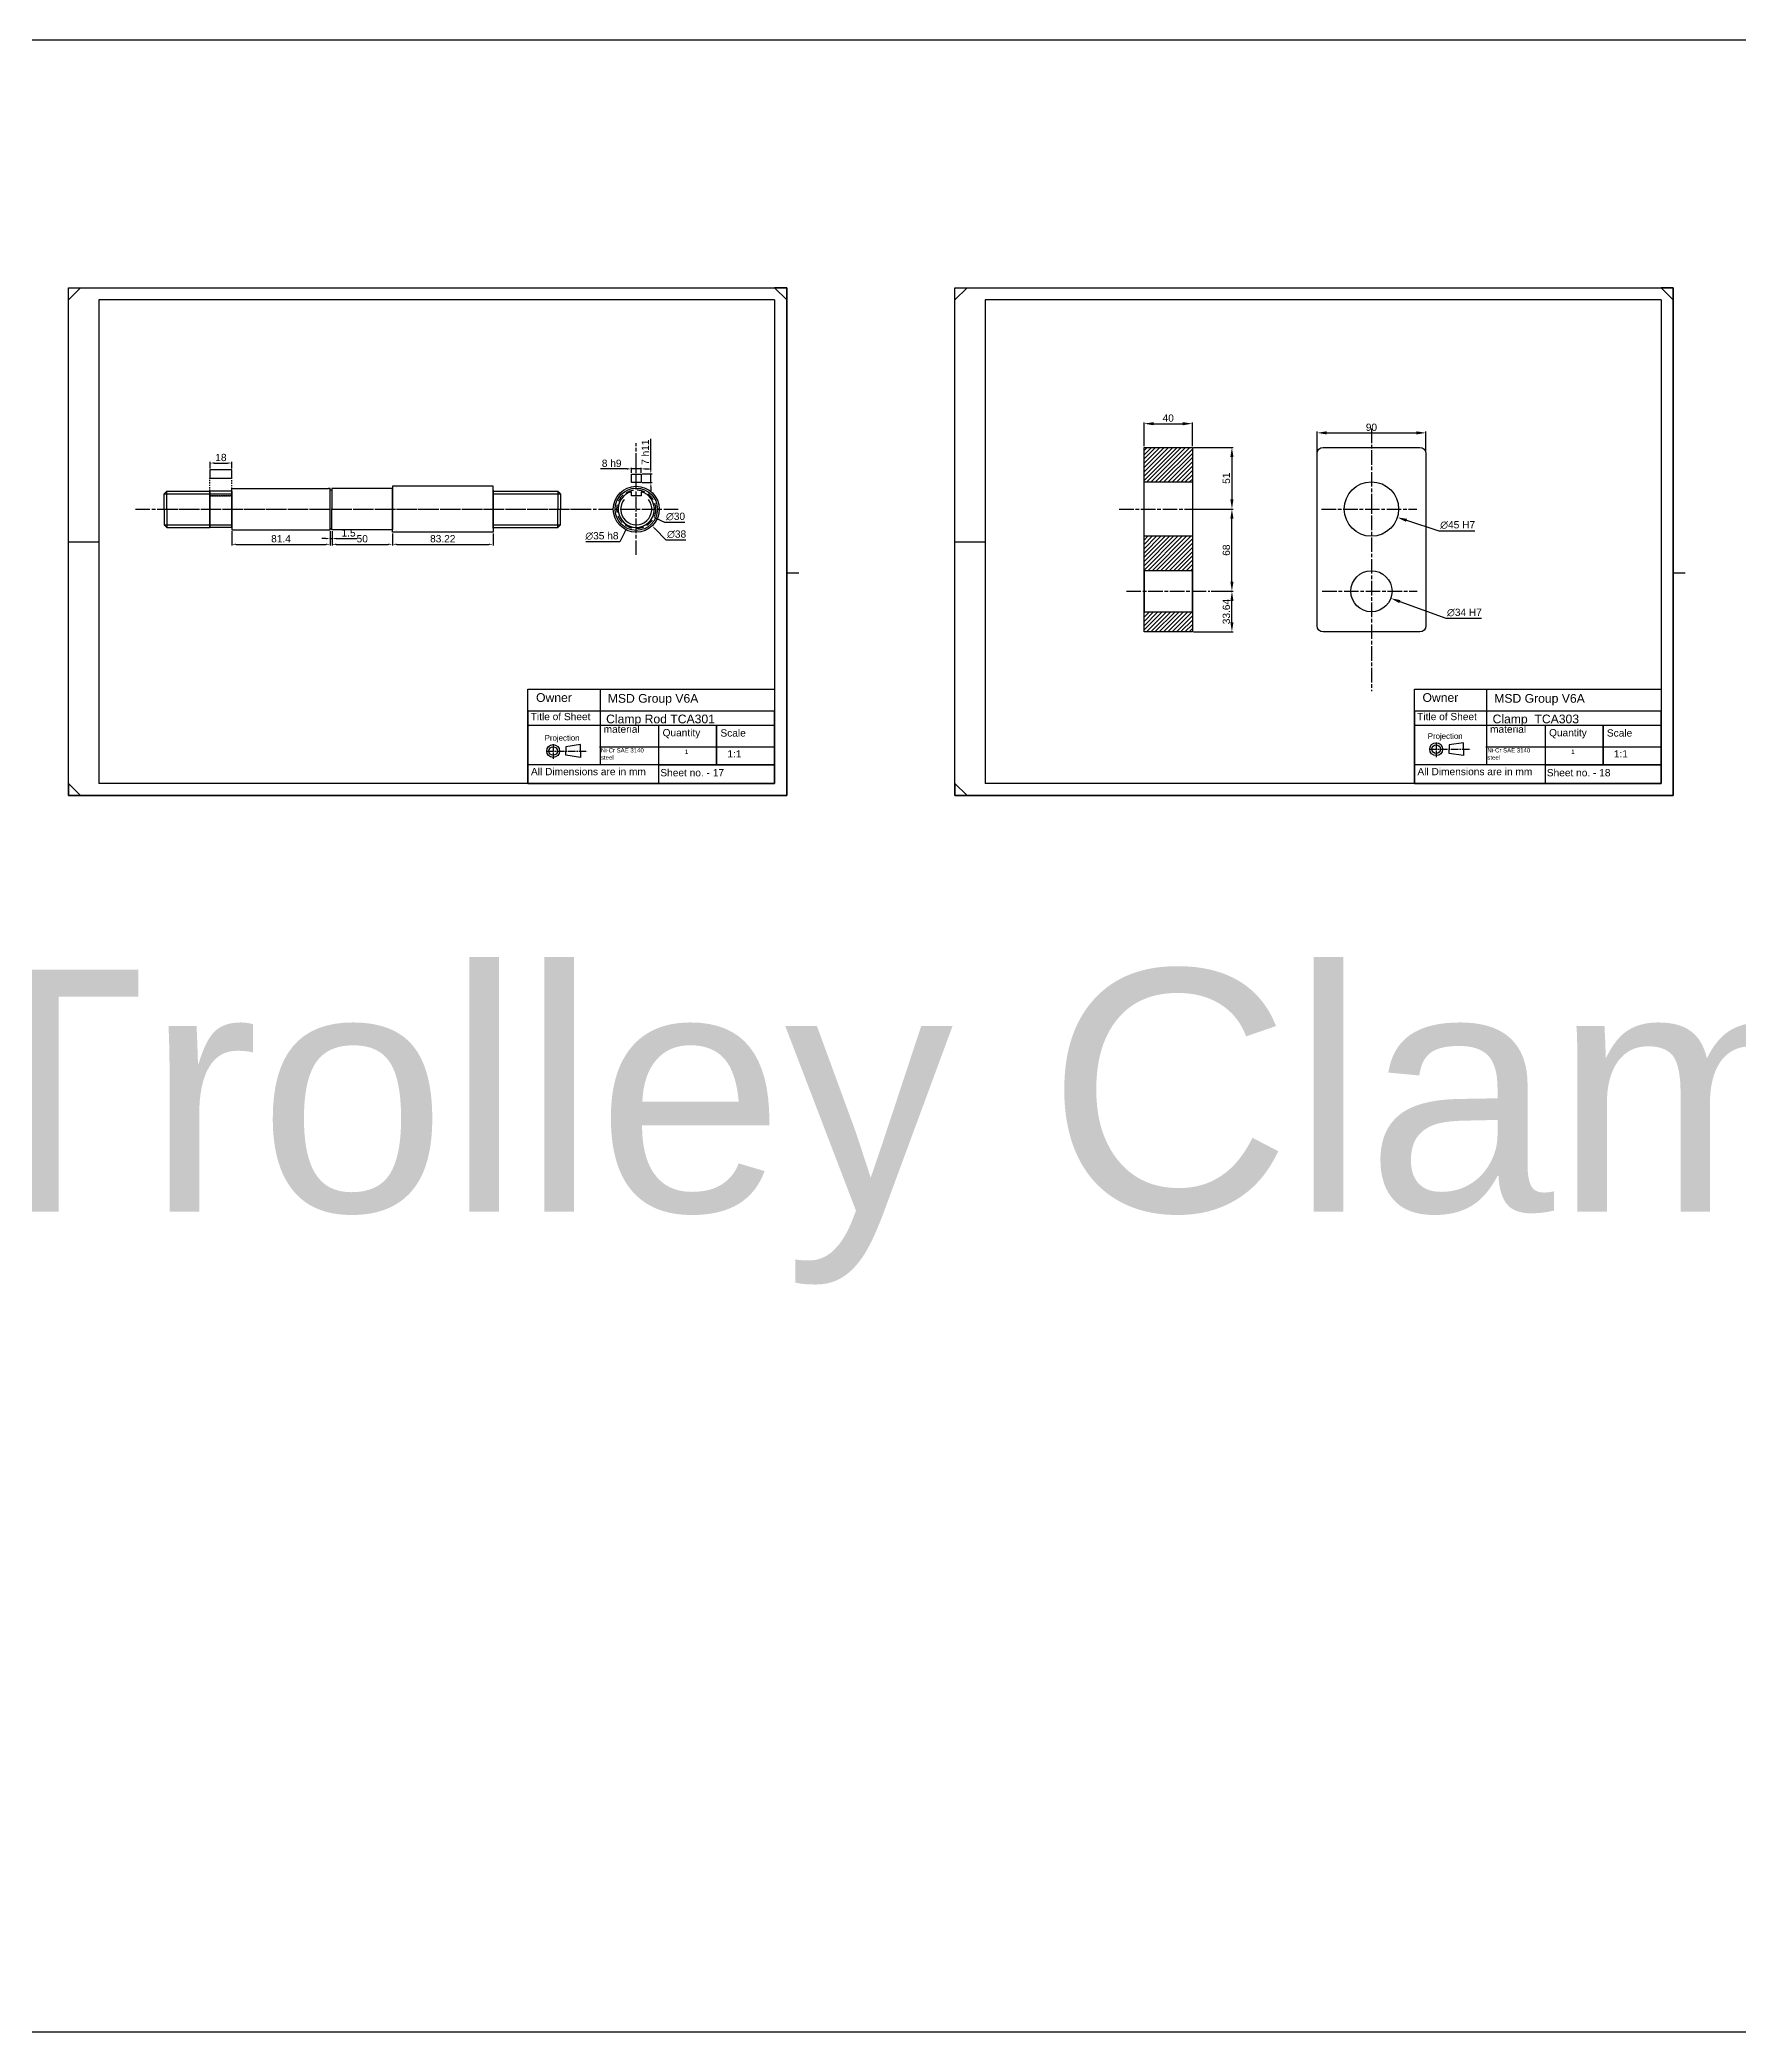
# Model space of a CAD drawing. Header units: millimetres. Extents: x -15074 to 21675, y -7568 to 6574.
# Drawn here: x 1574 to 2979, y -1131 to 517 of the extents above; entities that cross this region are included whole.
import ezdxf

# ---------------------------------------------------------------- set-up
doc = ezdxf.new("R2010")
doc.units = ezdxf.units.MM
for name, pattern in [('AM_ISO08W050', [18, 12, -1.5, 3, -1.5]), ('AM_ISO08W050x2', [9, 6, -0.75, 1.5, -0.75]), ('Dashed', [2, 1, -1]), ('HIDDEN', [9.525, 6.35, -3.175])]:
    doc.linetypes.add(name, pattern=pattern)
for name, color, linetype, lineweight in [('AM_5', 250, 'Continuous', 25), ('AM_7', 142, 'AM_ISO08W050', 25), ('AM_8', 1, 'Continuous', 25)]:
    doc.layers.add(name, color=color, linetype=linetype, lineweight=lineweight)
doc.styles.get("Standard").update_dxf_attribs({"font": 'arial.ttf'})
doc.dimstyles.new('AM_ISO$0', dxfattribs={"dimtxt": 3.5, "dimasz": 3.5, "dimexe": 1, "dimexo": 1, "dimgap": 1.5, "dimtad": 1, "dimdsep": 46, "dimtxsty": 'Standard', "dimcen": 0, "dimclrd": 256, "dimclre": 256, "dimclrt": 250, "dimadec": 0, "dimazin": 2, "dimtp": 0.1, "dimtm": 0.1, "dimtfac": 0.71, "dimtdec": 3, "dimtmove": 0, "dimatfit": 3, "dimfxl": 1, "dimlwd": -1, "dimlwe": -1, "dimarcsym": 1})
doc.dimstyles.new('AM_ISO$3', dxfattribs={"dimtxt": 3.5, "dimasz": 3.5, "dimexe": 1, "dimexo": 1, "dimgap": 1.5, "dimtad": 1, "dimtoh": 1, "dimdsep": 46, "dimtxsty": 'Standard', "dimcen": 0, "dimclrd": 256, "dimclre": 256, "dimclrt": 250, "dimadec": 0, "dimazin": 2, "dimtp": 0.1, "dimtm": 0.1, "dimtfac": 0.71, "dimtdec": 3, "dimtofl": 0, "dimtmove": 0, "dimatfit": 0, "dimfxl": 1, "dimlwd": -1, "dimlwe": -1, "dimarcsym": 1})

# ---------------------------------------------------------------- blocks, each defined once
blk = doc.blocks.new('*D212')
at = {"layer": 'AM_5', "linetype": 'ByBlock', "transparency": 16777216}
for p, q in [((1733.1, 110.7), (1733.1, 98.7)), ((1736.6, 99.7), (1811, 99.7)), ((1814.5, 110.7), (1814.5, 98.7))]:
    blk.add_line(p, q, dxfattribs=at)
at = {"layer": 'AM_5', "transparency": 16777216}
for points in [[(1736.6, 100.3), (1736.6, 99.2), (1733.1, 99.7)], [(1811, 100.3), (1811, 99.2), (1814.5, 99.7)]]:
    blk.add_solid(points, dxfattribs=at)
at = {"layer": 'Defpoints', "color": 0, "transparency": 16777216}
for p in [(1733.1, 111.7), (1814.5, 111.7), (1814.5, 99.7)]:
    blk.add_point(p, dxfattribs=at)
at = {"layer": 'AM_5', "color": 250, "transparency": 16777216, "insert": (1773.8, 104.3), "char_height": 6, "attachment_point": 5}
blk.add_mtext('81.4', dxfattribs=at)
blk = doc.blocks.new('*D213')
at = {"layer": 'AM_5', "linetype": 'ByBlock', "transparency": 16777216}
for p, q in [((1811, 104.5), (1807.5, 104.5)), ((1814.5, 110.7), (1814.5, 103.5)), ((1814.5, 104.5), (1816, 104.5)), ((1816, 110.7), (1816, 103.5)), ((1819.5, 104.5), (1836.4, 104.5))]:
    blk.add_line(p, q, dxfattribs=at)
at = {"layer": 'AM_5', "transparency": 16777216}
for points in [[(1811, 105.1), (1811, 103.9), (1814.5, 104.5)], [(1819.5, 105.1), (1819.5, 103.9), (1816, 104.5)]]:
    blk.add_solid(points, dxfattribs=at)
at = {"layer": 'Defpoints', "color": 0, "transparency": 16777216}
for p in [(1814.5, 111.7), (1816, 111.7), (1816, 104.5)]:
    blk.add_point(p, dxfattribs=at)
at = {"layer": 'AM_5', "color": 250, "transparency": 16777216, "insert": (1829.7, 109.1), "char_height": 6, "attachment_point": 5}
blk.add_mtext('1.5', dxfattribs=at)
blk = doc.blocks.new('*D214')
at = {"layer": 'AM_5', "linetype": 'ByBlock', "transparency": 16777216}
for p, q in [((1816, 110.7), (1816, 98.7)), ((1819.5, 99.7), (1862.5, 99.7)), ((1866, 108.7), (1866, 98.7))]:
    blk.add_line(p, q, dxfattribs=at)
at = {"layer": 'AM_5', "transparency": 16777216}
for points in [[(1819.5, 100.3), (1819.5, 99.2), (1816, 99.7)], [(1862.5, 100.3), (1862.5, 99.2), (1866, 99.7)]]:
    blk.add_solid(points, dxfattribs=at)
at = {"layer": 'Defpoints', "color": 0, "transparency": 16777216}
for p in [(1816, 111.7), (1866, 109.7), (1866, 99.7)]:
    blk.add_point(p, dxfattribs=at)
at = {"layer": 'AM_5', "color": 250, "transparency": 16777216, "insert": (1841, 104.3), "char_height": 6, "attachment_point": 5}
blk.add_mtext('50', dxfattribs=at)
blk = doc.blocks.new('*D215')
at = {"layer": 'AM_5', "linetype": 'ByBlock', "transparency": 16777216}
for p, q in [((1866, 108.7), (1866, 98.7)), ((1869.5, 99.7), (1945.7, 99.7)), ((1949.2, 108.7), (1949.2, 98.7))]:
    blk.add_line(p, q, dxfattribs=at)
at = {"layer": 'AM_5', "transparency": 16777216}
for points in [[(1869.5, 100.3), (1869.5, 99.2), (1866, 99.7)], [(1945.7, 100.3), (1945.7, 99.2), (1949.2, 99.7)]]:
    blk.add_solid(points, dxfattribs=at)
at = {"layer": 'Defpoints', "color": 0, "transparency": 16777216}
for p in [(1866, 109.7), (1949.2, 109.7), (1949.2, 99.7)]:
    blk.add_point(p, dxfattribs=at)
at = {"layer": 'AM_5', "color": 250, "transparency": 16777216, "insert": (1907.6, 104.3), "char_height": 6, "attachment_point": 5}
blk.add_mtext('83.22', dxfattribs=at)
blk = doc.blocks.new('*D216')
at = {"layer": 'AM_5', "linetype": 'ByBlock', "transparency": 16777216}
for p, q in [((1715.1, 162.4), (1715.1, 167.9)), ((1718.6, 166.9), (1729.6, 166.9)), ((1733.1, 162.4), (1733.1, 167.9))]:
    blk.add_line(p, q, dxfattribs=at)
at = {"layer": 'AM_5', "transparency": 16777216}
for points in [[(1718.6, 167.5), (1718.6, 166.4), (1715.1, 166.9)], [(1729.6, 167.5), (1729.6, 166.4), (1733.1, 166.9)]]:
    blk.add_solid(points, dxfattribs=at)
at = {"layer": 'Defpoints', "color": 0, "transparency": 16777216}
for p in [(1733.1, 166.9), (1715.1, 161.4), (1733.1, 161.4)]:
    blk.add_point(p, dxfattribs=at)
at = {"layer": 'AM_5', "color": 250, "transparency": 16777216, "insert": (1724.1, 171.5), "char_height": 6, "attachment_point": 5}
blk.add_mtext('18', dxfattribs=at)
blk = doc.blocks.new('*D217')
at = {"layer": 'AM_5', "linetype": 'ByBlock', "transparency": 16777216}
for p, q in [((2060.1, 162.1), (2038, 162.1)), ((2063.6, 158.9), (2063.6, 163.1)), ((2071.6, 162.1), (2063.6, 162.1)), ((2071.6, 158.9), (2071.6, 163.1)), ((2075.1, 162.1), (2078.6, 162.1))]:
    blk.add_line(p, q, dxfattribs=at)
at = {"layer": 'AM_5', "transparency": 16777216}
for points in [[(2060.1, 162.7), (2060.1, 161.5), (2063.6, 162.1)], [(2075.1, 162.7), (2075.1, 161.5), (2071.6, 162.1)]]:
    blk.add_solid(points, dxfattribs=at)
at = {"layer": 'Defpoints', "color": 0, "transparency": 16777216}
for p in [(2063.6, 157.9), (2071.6, 162.1), (2071.6, 157.9)]:
    blk.add_point(p, dxfattribs=at)
at = {"layer": 'AM_5', "color": 250, "transparency": 16777216, "insert": (2047.3, 166.7), "char_height": 6, "attachment_point": 5}
blk.add_mtext('8{}{\\C250; h9}', dxfattribs=at)
blk = doc.blocks.new('*D218')
at = {"layer": 'AM_5', "linetype": 'ByBlock', "transparency": 16777216}
for p, q in [((2079.7, 161.4), (2079.7, 186.9)), ((2072.6, 157.9), (2080.7, 157.9)), ((2072.6, 150.9), (2080.7, 150.9)), ((2079.7, 150.9), (2079.7, 157.9)), ((2079.7, 147.4), (2079.7, 143.9))]:
    blk.add_line(p, q, dxfattribs=at)
at = {"layer": 'AM_5', "transparency": 16777216}
for points in [[(2079.1, 161.4), (2080.2, 161.4), (2079.7, 157.9)], [(2079.1, 147.4), (2080.2, 147.4), (2079.7, 150.9)]]:
    blk.add_solid(points, dxfattribs=at)
at = {"layer": 'Defpoints', "color": 0, "transparency": 16777216}
for p in [(2071.6, 157.9), (2071.6, 150.9), (2079.7, 157.9)]:
    blk.add_point(p, dxfattribs=at)
at = {"layer": 'AM_5', "color": 250, "transparency": 16777216, "insert": (2075.1, 175.9), "char_height": 6, "attachment_point": 5, "rotation": 90}
blk.add_mtext('7{}{\\C250; h11}', dxfattribs=at)
blk = doc.blocks.new('*D219')
at = {"layer": 'AM_5', "linetype": 'ByBlock', "transparency": 16777216}
for p, q in [((2083.2, 112.5), (2092, 103.3)), ((2092, 103.3), (2108.6, 103.3))]:
    blk.add_line(p, q, dxfattribs=at)
at = {"layer": 'AM_5', "transparency": 16777216}
blk.add_solid([(2083.6, 112.9), (2082.8, 112.1), (2080.8, 115)], dxfattribs=at)
at = {"layer": 'Defpoints', "color": 0, "transparency": 16777216}
for p in [(2054.5, 142.5), (2080.8, 115)]:
    blk.add_point(p, dxfattribs=at)
at = {"layer": 'AM_5', "color": 250, "transparency": 16777216, "insert": (2101, 108), "char_height": 6, "attachment_point": 5}
blk.add_mtext('∅38', dxfattribs=at)
blk = doc.blocks.new('*D220')
at = {"layer": 'AM_5', "linetype": 'ByBlock', "transparency": 16777216}
for p, q in [((2054.1, 101.8), (2025.8, 101.8)), ((2058.2, 110), (2054.1, 101.8))]:
    blk.add_line(p, q, dxfattribs=at)
at = {"layer": 'AM_5', "transparency": 16777216}
blk.add_solid([(2057.6, 110.3), (2058.7, 109.7), (2059.7, 113.1)], dxfattribs=at)
at = {"layer": 'Defpoints', "color": 0, "transparency": 16777216}
for p in [(2075.5, 144.4), (2059.7, 113.1)]:
    blk.add_point(p, dxfattribs=at)
at = {"layer": 'AM_5', "color": 250, "transparency": 16777216, "insert": (2039.2, 106.6), "char_height": 6, "attachment_point": 5}
blk.add_mtext('∅35{}{\\C250; h8}', dxfattribs=at)
blk = doc.blocks.new('*D221')
at = {"layer": 'AM_5', "linetype": 'ByBlock', "transparency": 16777216}
for p, q in [((2084.4, 121), (2091.1, 118)), ((2091.1, 118), (2107.7, 118))]:
    blk.add_line(p, q, dxfattribs=at)
at = {"layer": 'AM_5', "transparency": 16777216}
blk.add_solid([(2084.7, 121.6), (2084.2, 120.5), (2081.3, 122.5)], dxfattribs=at)
at = {"layer": 'Defpoints', "color": 0, "transparency": 16777216}
for p in [(2054, 135), (2081.3, 122.5)]:
    blk.add_point(p, dxfattribs=at)
at = {"layer": 'AM_5', "color": 250, "transparency": 16777216, "insert": (2100.1, 122.7), "char_height": 6, "attachment_point": 5}
blk.add_mtext('∅30', dxfattribs=at)
blk = doc.blocks.new('*D222')
at = {"layer": 'AM_5', "linetype": 'ByBlock', "transparency": 16777216}
for p, q in [((2487.6, 180.9), (2487.6, 200.5)), ((2495.6, 199.5), (2519.6, 199.5)), ((2527.6, 180.9), (2527.6, 200.5))]:
    blk.add_line(p, q, dxfattribs=at)
at = {"layer": 'AM_5', "transparency": 16777216}
for points in [[(2495.6, 200.8), (2495.6, 198.2), (2487.6, 199.5)], [(2519.6, 200.8), (2519.6, 198.2), (2527.6, 199.5)]]:
    blk.add_solid(points, dxfattribs=at)
at = {"layer": 'Defpoints', "color": 0, "transparency": 16777216}
for p in [(2527.6, 199.5), (2487.6, 179.9), (2527.6, 179.9)]:
    blk.add_point(p, dxfattribs=at)
at = {"layer": 'AM_5', "color": 250, "transparency": 16777216, "insert": (2507.6, 204.1), "char_height": 6, "attachment_point": 5}
blk.add_mtext('40', dxfattribs=at)
blk = doc.blocks.new('*D223')
at = {"layer": 'AM_5', "linetype": 'ByBlock', "transparency": 16777216}
for p, q in [((2630.7, 175.9), (2630.7, 192.9)), ((2638.7, 191.9), (2712.7, 191.9)), ((2720.7, 175.9), (2720.7, 192.9))]:
    blk.add_line(p, q, dxfattribs=at)
at = {"layer": 'AM_5', "transparency": 16777216}
for points in [[(2638.7, 193.2), (2638.7, 190.6), (2630.7, 191.9)], [(2712.7, 193.2), (2712.7, 190.6), (2720.7, 191.9)]]:
    blk.add_solid(points, dxfattribs=at)
at = {"layer": 'Defpoints', "color": 0, "transparency": 16777216}
for p in [(2720.7, 191.9), (2630.7, 174.9), (2720.7, 174.9)]:
    blk.add_point(p, dxfattribs=at)
at = {"layer": 'AM_5', "color": 250, "transparency": 16777216, "insert": (2675.7, 196.5), "char_height": 6, "attachment_point": 5}
blk.add_mtext('90', dxfattribs=at)
blk = doc.blocks.new('*D224')
at = {"layer": 'AM_5', "linetype": 'ByBlock', "transparency": 16777216}
for p, q in [((2528.6, 179.9), (2561.3, 179.9)), ((2560.3, 171.9), (2560.3, 136.9)), ((2528.6, 128.9), (2561.3, 128.9))]:
    blk.add_line(p, q, dxfattribs=at)
at = {"layer": 'AM_5', "transparency": 16777216}
for points in [[(2559, 171.9), (2561.6, 171.9), (2560.3, 179.9)], [(2559, 136.9), (2561.6, 136.9), (2560.3, 128.9)]]:
    blk.add_solid(points, dxfattribs=at)
at = {"layer": 'Defpoints', "color": 0, "transparency": 16777216}
for p in [(2527.6, 179.9), (2527.6, 128.9), (2560.3, 128.9)]:
    blk.add_point(p, dxfattribs=at)
at = {"layer": 'AM_5', "color": 250, "transparency": 16777216, "insert": (2555.7, 154.4), "char_height": 6, "attachment_point": 5, "rotation": 90}
blk.add_mtext('51', dxfattribs=at)
blk = doc.blocks.new('*D225')
at = {"layer": 'AM_5', "linetype": 'ByBlock', "transparency": 16777216}
for p, q in [((2528.6, 128.9), (2561.3, 128.9)), ((2560.3, 68.9), (2560.3, 120.9)), ((2543, 60.9), (2561.3, 60.9))]:
    blk.add_line(p, q, dxfattribs=at)
at = {"layer": 'AM_5', "transparency": 16777216}
for points in [[(2559, 120.9), (2561.6, 120.9), (2560.3, 128.9)], [(2559, 68.9), (2561.6, 68.9), (2560.3, 60.9)]]:
    blk.add_solid(points, dxfattribs=at)
at = {"layer": 'Defpoints', "color": 0, "transparency": 16777216}
for p in [(2527.6, 128.9), (2560.3, 128.9), (2542, 60.9)]:
    blk.add_point(p, dxfattribs=at)
at = {"layer": 'AM_5', "color": 250, "transparency": 16777216, "insert": (2555.7, 94.9), "char_height": 6, "attachment_point": 5, "rotation": 90}
blk.add_mtext('68', dxfattribs=at)
blk = doc.blocks.new('*D226')
at = {"layer": 'AM_5', "linetype": 'ByBlock', "transparency": 16777216}
for p, q in [((2543, 60.9), (2561.3, 60.9)), ((2560.3, 35.3), (2560.3, 52.9)), ((2528.6, 27.3), (2561.3, 27.3))]:
    blk.add_line(p, q, dxfattribs=at)
at = {"layer": 'AM_5', "transparency": 16777216}
for points in [[(2559, 52.9), (2561.6, 52.9), (2560.3, 60.9)], [(2559, 35.3), (2561.6, 35.3), (2560.3, 27.3)]]:
    blk.add_solid(points, dxfattribs=at)
at = {"layer": 'Defpoints', "color": 0, "transparency": 16777216}
for p in [(2542, 60.9), (2560.3, 60.9), (2527.6, 27.3)]:
    blk.add_point(p, dxfattribs=at)
at = {"layer": 'AM_5', "color": 250, "transparency": 16777216, "insert": (2555.7, 44.1), "char_height": 6, "attachment_point": 5, "rotation": 90}
blk.add_mtext('33.64', dxfattribs=at)
blk = doc.blocks.new('*D227')
at = {"layer": 'AM_5', "linetype": 'ByBlock', "transparency": 16777216}
for p, q in [((2704.7, 119.6), (2731.4, 111)), ((2731.4, 111), (2761.1, 111))]:
    blk.add_line(p, q, dxfattribs=at)
at = {"layer": 'AM_5', "transparency": 16777216}
blk.add_solid([(2705.1, 120.8), (2704.3, 118.3), (2697.1, 122)], dxfattribs=at)
at = {"layer": 'Defpoints', "color": 0, "transparency": 16777216}
for p in [(2654.3, 135.8), (2697.1, 122)]:
    blk.add_point(p, dxfattribs=at)
at = {"layer": 'AM_5', "color": 250, "transparency": 16777216, "insert": (2747, 115.7), "char_height": 6, "attachment_point": 5}
blk.add_mtext('∅45{}{\\C250; H7}', dxfattribs=at)
blk = doc.blocks.new('*D228')
at = {"layer": 'AM_5', "linetype": 'ByBlock', "transparency": 16777216}
for p, q in [((2699.2, 52.4), (2737.1, 38.6)), ((2737.1, 38.6), (2766.7, 38.6))]:
    blk.add_line(p, q, dxfattribs=at)
at = {"layer": 'AM_5', "transparency": 16777216}
blk.add_solid([(2699.6, 53.6), (2698.7, 51.1), (2691.7, 55.1)], dxfattribs=at)
at = {"layer": 'Defpoints', "color": 0, "transparency": 16777216}
for p in [(2659.7, 66.7), (2691.7, 55.1)]:
    blk.add_point(p, dxfattribs=at)
at = {"layer": 'AM_5', "color": 250, "transparency": 16777216, "insert": (2752.6, 43.3), "char_height": 6, "attachment_point": 5}
blk.add_mtext('∅34{}{\\C250; H7}', dxfattribs=at)

msp = doc.modelspace()

# ---------------------------------------------------------------- hatches: boundary and pattern name
at = {"layer": 'AM_8', "true_color": 0x000000}
h = msp.add_hatch(dxfattribs=at)
h.set_pattern_fill('_U', color=18, scale=2.5, angle=45, style=0, pattern_type=0)
h.set_pattern_definition([(45, (-3312.596, -2373.6624), (-1.767767, 1.767767), [])])
h.paths.add_polyline_path([(2527.591, 106.407), (2487.591, 106.407), (2487.591, 77.907), (2527.591, 77.907)])
h.paths.add_polyline_path([(2527.591, 43.907), (2487.591, 43.907), (2487.591, 27.349), (2527.591, 27.349)])
h.paths.add_polyline_path([(2527.591, 179.907), (2487.591, 179.907), (2487.591, 151.407), (2527.591, 151.407)])

# ---------------------------------------------------------------- linework, layer by layer
for p, q in [((1598.066, 301.846), (1608.066, 311.846)), ((1623.066, 301.846), (1623.066, 291.846)), ((2192.066, 301.846), (2182.066, 311.846)), ((2182.066, 301.846), (2182.066, 291.846)), ((2331.243, 301.846), (2341.243, 311.846)), ((2356.243, 301.846), (2356.243, 291.846)), ((2925.243, 301.846), (2915.243, 311.846)), ((2915.243, 301.846), (2915.243, 291.846)), ((1677.168, 141.599), (1679.289, 143.749)), ((1677.168, 128.749), (1677.168, 141.599)), ((1715.071, 143.279), (1715.071, 128.749)), ((1869.226, 146.373), (1869.226, 146.373)), ((1949.187, 144.373), (1949.187, 128.749)), ((2002.787, 143.749), (2004.987, 141.599)), ((2004.987, 141.599), (2004.987, 128.749)), ((1677.168, 128.749), (1677.168, 115.899)), ((1677.168, 115.899), (1679.289, 113.749)), ((1715.071, 114.219), (1715.071, 128.749)), ((1949.187, 113.125), (1949.187, 128.749)), ((2002.787, 113.749), (2004.987, 115.899)), ((2004.987, 115.899), (2004.987, 128.749)), ((1598.066, 101.846), (1623.066, 101.846)), ((1869.226, 111.125), (1869.226, 111.125)), ((2331.243, 101.846), (2356.243, 101.846)), ((2192.066, 76.246), (2202.066, 76.246)), ((2925.243, 76.246), (2935.243, 76.246)), ((2021.534, -65.904), (2009.505, -67.696)), ((2021.534, -67.696), (2021.534, -65.904)), ((2751.906, -64.394), (2739.877, -66.187)), ((2751.906, -66.187), (2751.906, -64.394)), ((1998.891, -71.233), (1998.891, -71.233)), ((1998.891, -71.233), (1998.891, -71.233)), ((2021.534, -76.562), (2009.505, -74.769)), ((2021.534, -74.769), (2021.534, -76.562)), ((2729.263, -69.723), (2729.263, -69.723)), ((2729.263, -69.723), (2729.263, -69.723)), ((2751.906, -75.052), (2739.877, -73.26)), ((2751.906, -73.26), (2751.906, -75.052)), ((1598.066, -98.154), (1608.066, -108.154)), ((2086.066, -82.554), (2086.066, -98.154)), ((2331.243, -98.154), (2341.243, -108.154)), ((2819.243, -82.554), (2819.243, -98.154))]:
    msp.add_line(p, q)
at = {"linetype": 'Dashed'}
for p, q in [((1715.071, 144.018), (1715.071, 154.365)), ((1733.071, 145.749), (1733.071, 154.365))]:
    msp.add_line(p, q, dxfattribs=at)
at = {"color": 82}
for p, q in [((1677.168, 141.599), (1733.071, 141.599)), ((1949.187, 141.599), (2004.987, 141.599)), ((1677.168, 115.899), (1733.071, 115.899)), ((1949.187, 115.899), (2004.987, 115.899))]:
    msp.add_line(p, q, dxfattribs=at)
for points in [[(606.274, 516.955), (4871.841, 516.955), (4871.841, -1130.825), (606.274, -1130.825)], [(1598.066, 311.846), (2192.066, 311.846), (2192.066, -108.154), (1598.066, -108.154)], [(2331.243, 311.846), (2925.243, 311.846), (2925.243, -108.154), (2331.243, -108.154)], [(2487.591, 179.907), (2527.591, 179.907), (2527.591, 27.269), (2487.591, 27.269)], [(1715.071, 154.365), (1733.071, 154.365), (1733.071, 161.365), (1715.071, 161.365)], [(2063.628, 157.863), (2071.628, 157.863), (2071.628, 150.863), (2063.628, 150.863)], [(2487.591, 151.407), (2527.591, 151.407), (2527.591, 106.407), (2487.591, 106.407)], [(2487.591, 43.907), (2527.591, 43.907), (2527.591, 77.907), (2487.591, 77.907)], [(1978.066, -20.154), (2182.066, -20.154), (2182.066, -98.154), (1978.066, -98.154)], [(2711.243, -20.154), (2915.243, -20.154), (2915.243, -98.154), (2711.243, -98.154)], [(1978.066, -98.154), (2182.066, -98.154), (2182.066, -38.154), (1978.066, -38.154)], [(2711.243, -98.154), (2915.243, -98.154), (2915.243, -38.154), (2711.243, -38.154)], [(1978.066, -98.154), (2182.066, -98.154), (2182.066, -50.154), (1978.066, -50.154)], [(2134.066, -50.154), (2086.066, -50.154), (2086.066, -82.554), (2134.066, -82.554)], [(2182.066, -50.154), (2134.066, -50.154), (2134.066, -82.554), (2182.066, -82.554)], [(2711.243, -98.154), (2915.243, -98.154), (2915.243, -50.154), (2711.243, -50.154)], [(2867.243, -50.154), (2819.243, -50.154), (2819.243, -82.554), (2867.243, -82.554)], [(2915.243, -50.154), (2867.243, -50.154), (2867.243, -82.554), (2915.243, -82.554)], [(1978.066, -98.154), (2182.066, -98.154), (2182.066, -82.554), (1978.066, -82.554)], [(2711.243, -98.154), (2915.243, -98.154), (2915.243, -82.554), (2711.243, -82.554)]]:
    msp.add_lwpolyline(points, close=True)
for points in [[(1623.066, -108.154), (1598.066, -108.154), (1598.066, 311.846), (1623.066, 311.846)], [(1598.066, 301.846), (1598.066, 311.846), (2192.066, 311.846), (2192.066, 301.846)], [(1623.066, 301.846), (1623.066, -98.154)], [(2182.066, 301.846), (1623.066, 301.846)], [(2182.066, -108.154), (2192.066, -108.154), (2192.066, 311.846), (2182.066, 311.846)], [(2182.066, 301.846), (2182.066, -98.154)], [(2356.243, -108.154), (2331.243, -108.154), (2331.243, 311.846), (2356.243, 311.846)], [(2331.243, 301.846), (2331.243, 311.846), (2925.243, 311.846), (2925.243, 301.846)], [(2356.243, 301.846), (2356.243, -98.154)], [(2915.243, 301.846), (2356.243, 301.846)], [(2915.243, -108.154), (2925.243, -108.154), (2925.243, 311.846), (2915.243, 311.846)], [(2915.243, 301.846), (2915.243, -98.154)], [(1679.289, 128.749), (1679.289, 143.749), (1715.071, 143.749), (1715.071, 128.749)], [(1733.071, 139.749), (1733.071, 143.749), (1715.071, 143.749), (1715.071, 128.749)], [(1715.071, 128.749), (1715.071, 143.279)], [(1715.071, 139.749), (1715.071, 143.279)], [(1733.071, 139.749), (1733.071, 145.749), (1812.968, 145.749)], [(1733.071, 128.749), (1733.071, 143.749)], [(1733.071, 143.749), (1733.071, 128.749)], [(1733.071, 143.749), (1733.071, 139.749)], [(1812.968, 111.749), (1814.468, 111.749), (1814.468, 145.749), (1812.968, 145.749)], [(1814.468, 144.749), (1815.968, 144.749), (1815.968, 128.749)], [(1865.968, 128.749), (1865.968, 145.749), (1815.968, 145.749), (1815.968, 128.749)], [(1949.187, 128.749), (1949.187, 147.749), (1865.968, 147.749), (1865.968, 128.749)], [(1949.187, 128.749), (1949.187, 143.749), (2002.787, 143.749), (2002.787, 128.749)], [(2071.628, 143.206), (2071.628, 139.749), (2063.628, 139.749), (2063.628, 143.206)], [(1679.289, 128.749), (1679.289, 113.749), (1715.071, 113.749), (1715.071, 128.749)], [(1715.071, 128.749), (1715.071, 114.219)], [(1733.071, 117.749), (1733.071, 113.749), (1715.071, 113.749), (1715.071, 128.749)], [(1715.071, 117.749), (1715.071, 114.219)], [(1733.071, 128.749), (1733.071, 113.749)], [(1733.071, 113.749), (1733.071, 128.749)], [(1733.071, 113.749), (1733.071, 117.749)], [(1733.071, 117.749), (1733.071, 111.749), (1812.968, 111.749)], [(1814.468, 112.749), (1815.968, 112.749), (1815.968, 128.749)], [(1865.968, 128.749), (1865.968, 111.749), (1815.968, 111.749), (1815.968, 128.749)], [(1949.187, 128.749), (1949.187, 109.749), (1865.968, 109.749), (1865.968, 128.749)], [(1949.187, 128.749), (1949.187, 113.749), (2002.787, 113.749), (2002.787, 128.749)], [(2038.066, -82.554), (2038.066, -20.154), (2182.066, -20.154), (2182.066, -98.154), (2038.066, -98.154)], [(2771.243, -82.554), (2771.243, -20.154), (2915.243, -20.154), (2915.243, -98.154), (2771.243, -98.154)], [(1978.066, -68.154), (1978.066, -98.154), (2182.066, -98.154), (2182.066, -68.154), (2037.216, -68.154)], [(2009.505, -67.696), (2009.505, -71.233)], [(2009.505, -74.769), (2009.505, -71.233)], [(2021.534, -71.233), (2021.534, -67.696)], [(2021.534, -71.233), (2021.534, -74.769)], [(2711.243, -68.154), (2711.243, -98.154), (2915.243, -98.154), (2915.243, -68.154), (2770.392, -68.154)], [(2739.877, -66.187), (2739.877, -69.723)], [(2739.877, -73.26), (2739.877, -69.723)], [(2751.906, -69.723), (2751.906, -66.187)], [(2751.906, -69.723), (2751.906, -73.26)], [(1598.066, -98.154), (1598.066, -108.154), (2192.066, -108.154), (2192.066, -98.154)], [(2182.066, -98.154), (1623.066, -98.154)], [(2331.243, -98.154), (2331.243, -108.154), (2925.243, -108.154), (2925.243, -98.154)], [(2915.243, -98.154), (2356.243, -98.154)]]:
    msp.add_lwpolyline(points)
msp.add_lwpolyline([(2635.698, 179.907), (2715.698, 179.907, -0.41421356), (2720.698, 174.907), (2720.698, 32.349, -0.41421356), (2715.698, 27.349), (2635.698, 27.349, -0.41421356), (2630.698, 32.349), (2630.698, 174.907, -0.41421356)], format="xyb", close=True)
at = {"linetype": 'HIDDEN', "ltscale": 0.2}
msp.add_lwpolyline([(1715.071, 139.749), (1733.071, 139.749), (1733.071, 139.749), (1715.071, 139.749)], close=True, dxfattribs=at)
for centre, radius in [((2675.698, 128.907), 22.5), ((2067.628, 128.749), 19), ((2067.628, 128.749), 17.5), ((2675.698, 60.907), 17), ((1998.891, -71.233), 5.329), ((2729.263, -69.723), 5.329), ((1998.891, -71.233), 3.536), ((2729.263, -69.723), 3.536)]:
    msp.add_circle(centre, radius)
at = {"color": 82, "linetype": 'HIDDEN'}
msp.add_circle((2067.628, 128.749), 16, dxfattribs=at)
msp.add_arc((2067.628, 128.749), 15, 105.46601, 74.53399)
at = {"color": 82}
msp.add_arc((2067.628, 128.749), 12.85, 141.094737, 38.378796, dxfattribs=at)
at = {"layer": 'AM_7'}
for p, q in [((2067.628, 90.984), (2067.628, 183.39)), ((2675.698, 195.467), (2675.698, -21.797)), ((1653.371, 128.749), (2021.763, 128.749)), ((1653.371, 128.749), (2021.763, 128.749)), ((1676.368, 128.749), (2102.593, 128.749)), ((2467.087, 128.907), (2543.778, 128.907)), ((2634.387, 128.907), (2713.335, 128.907)), ((2473.073, 60.907), (2541.98, 60.907)), ((2635.006, 60.907), (2713.517, 60.907))]:
    msp.add_line(p, q, dxfattribs=at)
at = {"layer": 'AM_7', "linetype": 'AM_ISO08W050x2'}
for p, q in [((1998.891, -65.658), (1998.891, -77.729)), ((2729.263, -64.149), (2729.263, -76.22)), ((1993.316, -71.233), (2027.109, -71.233)), ((1998.891, -71.233), (1998.891, -71.233)), ((1998.891, -71.233), (1998.891, -71.233)), ((2723.688, -69.723), (2757.481, -69.723)), ((2729.263, -69.723), (2729.263, -69.723)), ((2729.263, -69.723), (2729.263, -69.723))]:
    msp.add_line(p, q, dxfattribs=at)

# ---------------------------------------------------------------- texts
at = {"attachment_point": 1}
for s, width, gutter_width, heights, insert, char_height in [(' Owner', 50.61765, 15, [0], (1981.958, -23.406), 7.2), ('MSD Group V6A', 112.73931, 15, [0], (2044.08, -24.096), 7.2), (' Owner', 50.61765, 15, [0], (2715.135, -23.406), 7.2), ('MSD Group V6A', 112.73931, 15, [0], (2777.257, -24.096), 7.2), ('Title of Sheet', 54.75909, 15, [0], (1980.348, -39.728), 6), ('Clamp Rod TCA301', 114.11979, 15, [0], (2042.7, -41.108), 7.2), ('Title of Sheet', 54.75909, 15, [0], (2713.525, -39.728), 6), ('Clamp  TCA303', 114.11979, 15, [0], (2775.876, -41.108), 7.2), ('Projection', 42.55316, 23.227, [0], (1991.903, -58.036), 4.6453), ('material', 45.43763, 15, [0], (2040.629, -50.154), 6), ('Quantity', 40.26404, 15, [0], (2089.406, -53.062), 6), ('Scale', 41.41444, 15, [0], (2137.263, -53.292), 6), ('Projection', 42.55316, 23.227, [0], (2722.275, -56.527), 4.6453), ('material', 45.43763, 15, [0], (2773.806, -50.154), 6), ('Quantity', 40.26404, 15, [0], (2822.583, -53.062), 6), ('Scale', 41.41444, 15, [0], (2870.439, -53.292), 6), ('Ni-Cr SAE 3140 \\Psteel', 65.78252, 17.847, [0], (2038.405, -68.862), 3.56939), ('1', 62.87178, 17.847, [0], (2107.826, -70.025), 3.569), ('\\pxi-3,l4,t4;1:1', 40.94713, 15, [0], (2137.002, -70.582), 6), ('Ni-Cr SAE 3140 \\Psteel', 65.78252, 17.847, [0], (2771.582, -68.862), 3.56939), ('1', 62.87178, 17.847, [0], (2841.003, -70.025), 3.569), ('\\pxi-3,l4,t4;1:1', 40.94713, 15, [0], (2870.179, -70.582), 6), ('All Dimensions are in mm', 115.84588, 15, [0], (1980.578, -85.246), 6), ('Sheet no. - 17', 87.2004, 15, [2.173], (2087.565, -86.166), 6), ('All Dimensions are in mm', 115.84588, 15, [0], (2713.755, -85.246), 6), ('Sheet no. - 18', 87.2004, 15, [2.173], (2820.742, -86.166), 6), ('Trolley Clamp assembly', 172208.435, 1000, [0], (1491.593, -252.158), 200)]:
    msp.add_mtext_dynamic_manual_height_columns(s, width=width, gutter_width=gutter_width, heights=heights, dxfattribs=dict(at, insert=insert, char_height=char_height))

# ---------------------------------------------------------------- dimensions: what is measured, and where the dimension line sits
at = {"layer": 'AM_5'}
for base, p1, p2, angle, override, picture, middle in [((2527.591, 199.511), (2487.591, 179.907), (2527.591, 179.907), 0, {"dimtxt": 6, "dimasz": 8, "dimpost": ''}, '*D222', (2507.591, 204.074)), ((1733.071, 166.935), (1715.071, 161.365), (1733.071, 161.365), 0, {"dimtxt": 6, "dimpost": ''}, '*D216', (1724.071, 171.498)), ((2560.298, 128.907), (2527.591, 179.907), (2527.591, 128.907), 90, {"dimtxt": 6, "dimasz": 8, "dimtix": 1}, '*D224', (2555.734, 154.407)), ((2560.298, 128.907), (2541.98, 60.907), (2527.591, 128.907), 90, {"dimtxt": 6, "dimasz": 8, "dimpost": '', "dimtix": 1}, '*D225', (2555.734, 94.907)), ((1814.468, 99.749), (1733.071, 111.749), (1814.468, 111.749), 0, {"dimtxt": 6, "dimtix": 1}, '*D212', (1773.769, 104.313)), ((2560.298, 60.907), (2527.591, 27.269), (2541.98, 60.907), 90, {"dimtxt": 6, "dimasz": 8, "dimtix": 1}, '*D226', (2555.732, 44.088))]:
    dim = msp.add_linear_dim(base=base, p1=p1, p2=p2, angle=angle, dimstyle='AM_ISO$0', override=override, dxfattribs=at)
    dim.commit()
    dim.dimension.update_dxf_attribs({"geometry": picture, "text_midpoint": middle})
for base, p1, p2, override, picture, middle in [((2720.698, 191.907), (2630.698, 174.907), (2720.698, 174.907), {"dimtxt": 6, "dimasz": 8}, '*D223', (2675.698, 196.47)), ((1865.968, 99.749), (1815.968, 111.749), (1865.968, 109.749), {"dimtxt": 6, "dimtix": 1}, '*D214', (1840.968, 104.313)), ((1949.187, 99.749), (1865.968, 109.749), (1949.187, 109.749), {"dimtxt": 6, "dimtix": 1}, '*D215', (1907.577, 104.315))]:
    dim = msp.add_linear_dim(base=base, p1=p1, p2=p2, dimstyle='AM_ISO$0', override=override, dxfattribs=at)
    dim.commit()
    dim.dimension.update_dxf_attribs({"geometry": picture, "text_midpoint": middle})
for base, p1, angle, text, picture, middle in [((2079.662, 157.863), (2071.628, 150.863), 90, '<>{}{\\C250; h11}', '*D218', (2079.662, 175.882)), ((2071.628, 162.131), (2063.628, 157.863), 0, '<>{}{\\C250; h9}', '*D217', (2047.325, 162.131))]:
    dim = msp.add_linear_dim(base=base, p1=p1, p2=(2071.628, 157.863), angle=angle, text=text, dimstyle='AM_ISO$0', override={"dimtxt": 6}, dxfattribs=at)
    dim.commit()
    dim.dimension.update_dxf_attribs({"geometry": picture, "text_midpoint": middle, "dimtype": 160})
for p1, p2, text, override, picture, middle in [((2075.51, 144.374), (2059.747, 113.124), '<>{}{\\C250; h8}', {"dimtxt": 6, "dimtp": 0.1, "dimtm": 0.1, "dimtdec": 3, "dimtzin": 8}, '*D220', (2039.159, 101.837)), ((2654.28, 135.798), (2697.117, 122.016), '<>{}{\\C250; H7}', {"dimtxt": 6, "dimasz": 8, "dimpost": '', "dimtp": 0.1, "dimtm": 0.1, "dimtdec": 3, "dimtzin": 8}, '*D227', (2746.999, 110.982)), ((2659.724, 66.723), (2691.673, 55.091), '<>{}{\\C250; H7}', {"dimtxt": 6, "dimasz": 8, "dimtp": 0.1, "dimtm": 0.1, "dimtdec": 3, "dimtzin": 8}, '*D228', (2752.635, 38.57))]:
    dim = msp.add_diameter_dim_2p(p1=p1, p2=p2, text=text, dimstyle='AM_ISO$3', override=override, dxfattribs=at)
    dim.commit()
    dim.dimension.update_dxf_attribs({"geometry": picture, "text_midpoint": middle, "dimtype": 163})
for p1, p2, override, picture, middle in [((2053.995, 135.006), (2081.261, 122.493), {"dimtxt": 6}, '*D221', (2100.11, 117.996)), ((2054.494, 142.479), (2080.762, 115.019), {"dimtxt": 6, "dimpost": '', "dimtp": 0.1, "dimtm": 0.1, "dimtdec": 3, "dimtzin": 8}, '*D219', (2101.036, 103.305))]:
    dim = msp.add_diameter_dim_2p(p1=p1, p2=p2, dimstyle='AM_ISO$3', override=override, dxfattribs=at)
    dim.commit()
    dim.dimension.update_dxf_attribs({"geometry": picture, "text_midpoint": middle, "dimtype": 163})
dim = msp.add_linear_dim(base=(1815.968, 104.502), p1=(1814.468, 111.749), p2=(1815.968, 111.749), dimstyle='AM_ISO$0', override={"dimtxt": 6, "dimtix": 1}, dxfattribs=at)
dim.commit()
dim.dimension.update_dxf_attribs({"geometry": '*D213', "text_midpoint": (1829.67, 104.502), "dimtype": 160})

doc.saveas('drawing.dxf')
